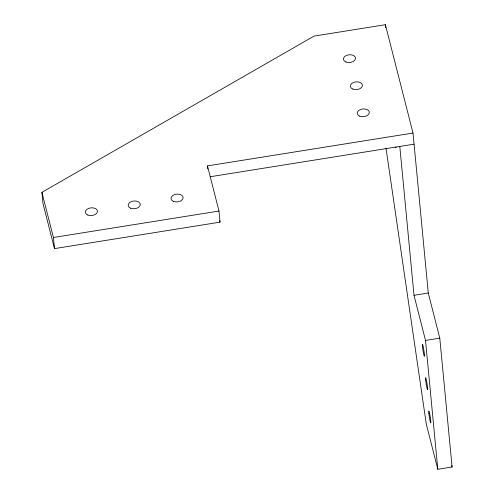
<?xml version="1.0" encoding="UTF-8"?>
<svg xmlns="http://www.w3.org/2000/svg" width="494" height="494" viewBox="0 0 494 494"><rect width="100%" height="100%" fill="white"/><g stroke="black" fill="none" stroke-linecap="round" stroke-linejoin="round"><path stroke-width="0.74" d="M413.009 133.047L207.48 165.898L218.99 211.043L220.046 222.152L54.488 248.612L42.978 203.466L41.916 192.357L314.023 36.105L385.388 24.7L413.009 133.047L428.273 293.016L439.784 338.162L452.084 467.021L437.808 469.3L426.303 424.155L385.993 148.107M210.067 176.766L414.065 144.155M41.916 192.357L53.426 237.503L218.99 211.043M399.794 146.44L414.003 295.295L428.273 293.016M414.003 295.295L425.513 340.44L439.784 338.162M451.707 465.539L452.084 467.021M219.669 220.67L220.046 222.152M425.513 340.44L437.808 469.3M385.388 24.7L385.678 27.744M207.48 165.898L207.764 168.862M53.426 237.503L54.488 248.612M396.071 147.187A6.089 0.463 80.9 0 1 395.694 147.058M345.924 61.991A6.089 3.884 -5.5 0 0 355.519 58.687A6.089 3.884 -5.5 0 0 346.992 55.217A6.089 3.884 -5.5 0 0 345.924 61.991M352.827 89.081A6.089 3.884 -5.5 0 0 362.423 85.777A6.089 3.884 -5.5 0 0 353.895 82.307A6.089 3.884 -5.5 0 0 352.827 89.081M359.731 116.164A6.089 3.884 -5.5 0 0 369.327 112.86A6.089 3.884 -5.5 0 0 360.799 109.39A6.089 3.884 -5.5 0 0 359.731 116.164M173.493 201.373A6.089 3.884 -5.5 0 0 183.089 198.069A6.089 3.884 -5.5 0 0 174.561 194.599A6.089 3.884 -5.5 0 0 173.493 201.373M130.675 208.215A6.089 3.884 -5.5 0 0 140.271 204.911A6.089 3.884 -5.5 0 0 131.744 201.441A6.089 3.884 -5.5 0 0 130.675 208.215M87.852 215.057A6.089 3.884 -5.5 0 0 97.448 211.759A6.089 3.884 -5.5 0 0 88.926 208.283A6.089 3.884 -5.5 0 0 87.852 215.057M428.829 413.219A6.089 0.463 80.9 0 0 430.663 422.95A6.089 0.463 80.9 0 0 429.891 414.867A6.089 0.463 80.9 0 0 428.829 413.219M425.649 379.892A6.089 0.463 80.9 0 0 427.483 389.624A6.089 0.463 80.9 0 0 426.711 381.541A6.089 0.463 80.9 0 0 425.649 379.892M422.469 346.572A6.089 0.463 80.9 0 0 424.303 356.298A6.089 0.463 80.9 0 0 423.531 348.214A6.089 0.463 80.9 0 0 422.469 346.572"/></g></svg>
